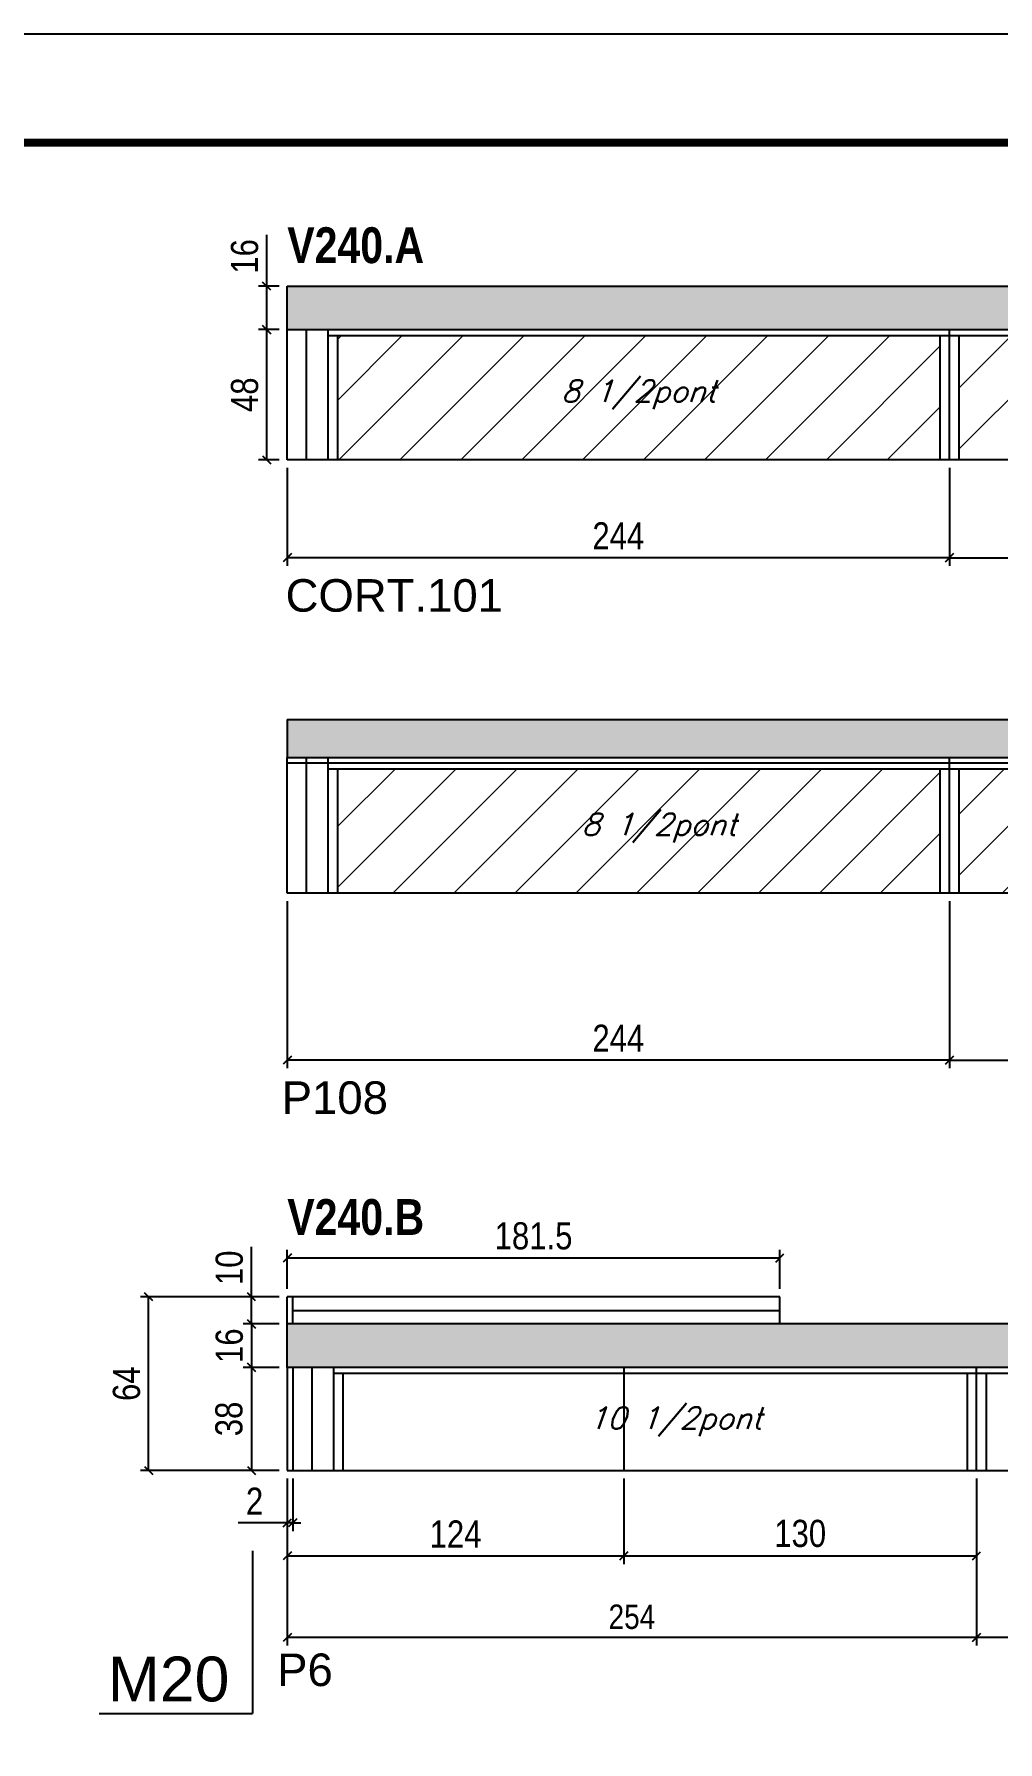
# Model space of a CAD drawing. Extents: x 2603 to 22413, y 1253 to 30260.
# Drawn here: x 4550 to 4905, y 14308 to 14938 of the extents above; entities that cross this region are included whole.
import ezdxf

# ---------------------------------------------------------------- set-up
doc = ezdxf.new("R2010")
doc.units = 0
doc.linetypes.add('DASHED', pattern=[0.75, 0.5, -0.25])
for name, color, linetype in [('5', 5, 'Continuous'), ('COTA', 241, 'Continuous'), ('NOMENCLATURA', 7, 'Continuous'), ('Painéis', 200, 'Continuous'), ('SARR_2.2x10', 60, 'Continuous'), ('SARR_2.2x7', 40, 'Continuous'), ('SARR_3.5x7', 81, 'Continuous'), ('texto', 7, 'Continuous')]:
    doc.layers.add(name, color=color, linetype=linetype)
for name, color, linetype, lineweight in [('Folhas', 255, 'Continuous', 9), ('Hachura', 251, 'Continuous', 9), ('SARRAFO DE PRESSAO', 251, 'DASHED', 9)]:
    doc.layers.add(name, color=color, linetype=linetype, lineweight=lineweight)
doc.layers.add('Laje_Perimetro', color=7, linetype='Continuous', plot=False)
doc.styles.add('COTA TECNICA', font='techl___.ttf', dxfattribs={"height": 10})
doc.styles.add('COTA TECNICA-50', font='techl___.ttf', dxfattribs={"height": 9})
doc.styles.add('Romans', font='romans.shx')
doc.styles.get("Standard").update_dxf_attribs({"font": 'arial.ttf'})
doc.styles.add('TECNICA', font='techb___.ttf', dxfattribs={"height": 10})
doc.dimstyles.new('COTA PAINEL-50', dxfattribs={"dimtxt": 9, "dimasz": 3, "dimexe": 3, "dimexo": 3, "dimgap": 3, "dimtad": 1, "dimdec": 1, "dimzin": 12, "dimdsep": 46, "dimtxsty": 'COTA TECNICA-50', "dimblk1": 'OBLIQUE', "dimblk2": 'OBLIQUE', "dimsah": 1, "dimcen": 0.9, "dimclrd": 4, "dimclre": 4, "dimclrt": 240, "dimadec": 1, "dimazin": 3, "dimtfac": 1, "dimtdec": 1, "dimtmove": 0, "dimatfit": 3, "dimfxl": 1, "dimtolj": 1, "dimtzin": 12, "dimarcsym": 0})
doc.dimstyles.new('PAINEL', dxfattribs={"dimtxt": 10, "dimasz": 3, "dimexe": 3, "dimexo": 3, "dimgap": 3, "dimtad": 1, "dimdec": 1, "dimzin": 12, "dimdsep": 46, "dimtxsty": 'COTA TECNICA', "dimblk1": 'OBLIQUE', "dimblk2": 'OBLIQUE', "dimsah": 1, "dimcen": 0.9, "dimclrd": 4, "dimclre": 4, "dimclrt": 240, "dimadec": 1, "dimazin": 3, "dimtfac": 1, "dimtdec": 1, "dimtmove": 0, "dimatfit": 3, "dimfxl": 1, "dimtolj": 1, "dimtzin": 12, "dimarcsym": 0})
pattern_1 = [(45, (-126418.031, -5371.03), (-11.2253202, 11.2253202), [])]

# ---------------------------------------------------------------- blocks, each defined once
blk = doc.blocks.new('9999999999')
at = {"layer": 'Folhas'}
blk.add_lwpolyline([(98138.98, 34190.21), (99623.98, 34190.21), (99623.98, 35240.21), (98138.98, 35240.21)], close=True, dxfattribs=at)
at = {"layer": 'Folhas', "color": 30, "const_width": 3}
blk.add_lwpolyline([(98213.98, 34230.21), (99583.98, 34230.21), (99583.98, 35200.21), (98213.98, 35200.21)], close=True, dxfattribs=at)
blk = doc.blocks.new('_Oblique')
at = {"color": 0, "linetype": 'ByBlock', "lineweight": -2}
blk.add_line((-0.5, -0.5), (0.5, 0.5), dxfattribs=at)
blk = doc.blocks.new('*D1895')
at = {"layer": 'COTA', "color": 4, "linetype": 'ByBlock', "lineweight": -2, "transparency": 16777216}
for p, q in [((4643.34, 14777.76), (4643.34, 14741.67)), ((4887.34, 14777.76), (4887.34, 14741.67)), ((4887.34, 14744.67), (4643.34, 14744.67))]:
    blk.add_line(p, q, dxfattribs=at)
at = {"layer": 'Defpoints', "color": 0, "linetype": 'ByBlock', "transparency": 16777216}
for p in [(4643.34, 14780.76), (4887.34, 14780.76), (4643.34, 14744.67)]:
    blk.add_point(p, dxfattribs=at)
at = {"layer": 'COTA', "color": 4, "linetype": 'ByBlock', "lineweight": -2, "transparency": 16777216, "xscale": 3, "yscale": 3, "zscale": 3, "rotation": 180}
blk.add_blockref('_Oblique', (4643.34, 14744.67), dxfattribs=at)
at = {"layer": 'COTA', "color": 4, "linetype": 'ByBlock', "lineweight": -2, "transparency": 16777216, "xscale": 3, "yscale": 3, "zscale": 3}
blk.add_blockref('_Oblique', (4887.34, 14744.67), dxfattribs=at)
at = {"layer": 'COTA', "color": 240, "linetype": 'ByBlock', "transparency": 16777216, "insert": (4765.34, 14752.74), "char_height": 10, "attachment_point": 5, "style": 'COTA TECNICA'}
blk.add_mtext('\\A1;244', dxfattribs=at)
blk = doc.blocks.new('*D1896')
at = {"layer": 'COTA', "color": 4, "linetype": 'ByBlock', "lineweight": -2, "transparency": 16777216}
for p, q in [((4887.34, 14777.76), (4887.34, 14741.67)), ((5030.84, 14777.76), (5030.84, 14741.67)), ((4887.34, 14744.67), (5030.84, 14744.67))]:
    blk.add_line(p, q, dxfattribs=at)
at = {"layer": 'Defpoints', "color": 0, "linetype": 'ByBlock', "transparency": 16777216}
for p in [(4887.34, 14780.76), (5030.84, 14780.76), (5030.84, 14744.67)]:
    blk.add_point(p, dxfattribs=at)
at = {"layer": 'COTA', "color": 4, "linetype": 'ByBlock', "lineweight": -2, "transparency": 16777216, "xscale": 3, "yscale": 3, "zscale": 3, "rotation": 180}
blk.add_blockref('_Oblique', (4887.34, 14744.67), dxfattribs=at)
at = {"layer": 'COTA', "color": 4, "linetype": 'ByBlock', "lineweight": -2, "transparency": 16777216, "xscale": 3, "yscale": 3, "zscale": 3}
blk.add_blockref('_Oblique', (5030.84, 14744.67), dxfattribs=at)
at = {"layer": 'COTA', "color": 240, "linetype": 'ByBlock', "transparency": 16777216, "insert": (4959.09, 14752.89), "char_height": 10, "attachment_point": 5, "style": 'COTA TECNICA'}
blk.add_mtext('\\A1;143.5', dxfattribs=at)
blk = doc.blocks.new('*D1897')
at = {"layer": 'COTA', "color": 4, "linetype": 'ByBlock', "lineweight": -2, "transparency": 16777216}
for p, q in [((4640.34, 14828.76), (4632.75, 14828.76)), ((4635.75, 14780.76), (4635.75, 14828.76)), ((4640.34, 14780.76), (4632.75, 14780.76))]:
    blk.add_line(p, q, dxfattribs=at)
at = {"layer": 'Defpoints', "color": 0, "linetype": 'ByBlock', "transparency": 16777216}
for p in [(4635.75, 14828.76), (4643.34, 14828.76), (4643.34, 14780.76)]:
    blk.add_point(p, dxfattribs=at)
at = {"layer": 'COTA', "color": 4, "linetype": 'ByBlock', "lineweight": -2, "transparency": 16777216, "xscale": 3, "yscale": 3, "zscale": 3}
for p, rotation in [((4635.75, 14828.76), 90), ((4635.75, 14780.76), 270)]:
    blk.add_blockref('_Oblique', p, dxfattribs=dict(at, rotation=rotation))
at = {"layer": 'COTA', "color": 240, "linetype": 'ByBlock', "transparency": 16777216, "insert": (4627.65, 14804.76), "char_height": 10, "attachment_point": 5, "rotation": 90, "style": 'COTA TECNICA'}
blk.add_mtext('\\A1;48', dxfattribs=at)
blk = doc.blocks.new('*D1898')
at = {"layer": 'COTA', "color": 4, "linetype": 'ByBlock', "lineweight": -2, "transparency": 16777216}
for p, q in [((4635.75, 14844.76), (4635.75, 14863.77)), ((4640.34, 14844.76), (4632.75, 14844.76)), ((4635.75, 14828.76), (4635.75, 14844.76)), ((4640.34, 14828.76), (4632.75, 14828.76))]:
    blk.add_line(p, q, dxfattribs=at)
at = {"layer": 'Defpoints', "color": 0, "linetype": 'ByBlock', "transparency": 16777216}
for p in [(4635.75, 14844.76), (4643.34, 14844.76), (4643.34, 14828.76)]:
    blk.add_point(p, dxfattribs=at)
at = {"layer": 'COTA', "color": 4, "linetype": 'ByBlock', "lineweight": -2, "transparency": 16777216, "xscale": 3, "yscale": 3, "zscale": 3}
for p, rotation in [((4635.75, 14844.76), 90), ((4635.75, 14828.76), 270)]:
    blk.add_blockref('_Oblique', p, dxfattribs=dict(at, rotation=rotation))
at = {"layer": 'COTA', "color": 240, "linetype": 'ByBlock', "transparency": 16777216, "insert": (4627.65, 14855.76), "char_height": 10, "attachment_point": 5, "rotation": 90, "style": 'COTA TECNICA'}
blk.add_mtext('\\A1;16', dxfattribs=at)
blk = doc.blocks.new('*D333')
at = {"layer": 'COTA', "color": 4, "linetype": 'ByBlock', "lineweight": -2, "transparency": 16777216}
for p, q in [((4887.34, 14618.05), (4887.34, 14556.46)), ((5131.34, 14618.05), (5131.34, 14556.46)), ((4887.34, 14559.46), (5131.34, 14559.46))]:
    blk.add_line(p, q, dxfattribs=at)
at = {"layer": 'Defpoints', "color": 0, "linetype": 'ByBlock', "transparency": 16777216}
for p in [(4887.34, 14621.05), (5131.34, 14621.05), (5131.34, 14559.46)]:
    blk.add_point(p, dxfattribs=at)
at = {"layer": 'COTA', "color": 4, "linetype": 'ByBlock', "lineweight": -2, "transparency": 16777216, "xscale": 3, "yscale": 3, "zscale": 3, "rotation": 180}
blk.add_blockref('_Oblique', (4887.34, 14559.46), dxfattribs=at)
at = {"layer": 'COTA', "color": 4, "linetype": 'ByBlock', "lineweight": -2, "transparency": 16777216, "xscale": 3, "yscale": 3, "zscale": 3}
blk.add_blockref('_Oblique', (5131.34, 14559.46), dxfattribs=at)
at = {"layer": 'COTA', "color": 240, "linetype": 'ByBlock', "transparency": 16777216, "insert": (5009.34, 14567.03), "char_height": 9, "attachment_point": 5, "style": 'COTA TECNICA-50'}
blk.add_mtext('\\A1;244', dxfattribs=at)
blk = doc.blocks.new('*D1749')
at = {"layer": 'COTA', "color": 4, "linetype": 'ByBlock', "lineweight": -2, "transparency": 16777216}
for p, q in [((4643.34, 14618.05), (4643.34, 14556.46)), ((4887.34, 14618.05), (4887.34, 14556.46)), ((4887.34, 14559.46), (4643.34, 14559.46))]:
    blk.add_line(p, q, dxfattribs=at)
at = {"layer": 'Defpoints', "color": 0, "linetype": 'ByBlock', "transparency": 16777216}
for p in [(4643.34, 14621.05), (4887.34, 14621.05), (4643.34, 14559.46)]:
    blk.add_point(p, dxfattribs=at)
at = {"layer": 'COTA', "color": 4, "linetype": 'ByBlock', "lineweight": -2, "transparency": 16777216, "xscale": 3, "yscale": 3, "zscale": 3, "rotation": 180}
blk.add_blockref('_Oblique', (4643.34, 14559.46), dxfattribs=at)
at = {"layer": 'COTA', "color": 4, "linetype": 'ByBlock', "lineweight": -2, "transparency": 16777216, "xscale": 3, "yscale": 3, "zscale": 3}
blk.add_blockref('_Oblique', (4887.34, 14559.46), dxfattribs=at)
at = {"layer": 'COTA', "color": 240, "linetype": 'ByBlock', "transparency": 16777216, "insert": (4765.34, 14567.53), "char_height": 10, "attachment_point": 5, "style": 'COTA TECNICA'}
blk.add_mtext('\\A1;244', dxfattribs=at)
blk = doc.blocks.new('*D340')
at = {"layer": 'COTA', "color": 4, "linetype": 'ByBlock', "lineweight": -2, "transparency": 16777216}
for p, q in [((4897.34, 14405.17), (4897.34, 14343.58)), ((5141.34, 14405.17), (5141.34, 14343.58)), ((5141.34, 14346.58), (4897.34, 14346.58))]:
    blk.add_line(p, q, dxfattribs=at)
at = {"layer": 'Defpoints', "color": 0, "linetype": 'ByBlock', "transparency": 16777216}
for p in [(4897.34, 14408.17), (5141.34, 14408.17), (4897.34, 14346.58)]:
    blk.add_point(p, dxfattribs=at)
at = {"layer": 'COTA', "color": 4, "linetype": 'ByBlock', "lineweight": -2, "transparency": 16777216, "xscale": 3, "yscale": 3, "zscale": 3, "rotation": 180}
blk.add_blockref('_Oblique', (4897.34, 14346.58), dxfattribs=at)
at = {"layer": 'COTA', "color": 4, "linetype": 'ByBlock', "lineweight": -2, "transparency": 16777216, "xscale": 3, "yscale": 3, "zscale": 3}
blk.add_blockref('_Oblique', (5141.34, 14346.58), dxfattribs=at)
at = {"layer": 'COTA', "color": 240, "linetype": 'ByBlock', "transparency": 16777216, "insert": (5019.34, 14354.14), "char_height": 9, "attachment_point": 5, "style": 'COTA TECNICA-50'}
blk.add_mtext('\\A1;244', dxfattribs=at)
blk = doc.blocks.new('*D1831')
at = {"layer": 'COTA', "color": 4, "linetype": 'ByBlock', "lineweight": -2, "transparency": 16777216}
for p, q in [((4643.34, 14405.17), (4643.34, 14343.58)), ((4897.34, 14405.17), (4897.34, 14343.58)), ((4897.34, 14346.58), (4643.34, 14346.58))]:
    blk.add_line(p, q, dxfattribs=at)
at = {"layer": 'Defpoints', "color": 0, "linetype": 'ByBlock', "transparency": 16777216}
for p in [(4643.34, 14408.17), (4897.34, 14408.17), (4643.34, 14346.58)]:
    blk.add_point(p, dxfattribs=at)
at = {"layer": 'COTA', "color": 4, "linetype": 'ByBlock', "lineweight": -2, "transparency": 16777216, "xscale": 3, "yscale": 3, "zscale": 3, "rotation": 180}
blk.add_blockref('_Oblique', (4643.34, 14346.58), dxfattribs=at)
at = {"layer": 'COTA', "color": 4, "linetype": 'ByBlock', "lineweight": -2, "transparency": 16777216, "xscale": 3, "yscale": 3, "zscale": 3}
blk.add_blockref('_Oblique', (4897.34, 14346.58), dxfattribs=at)
at = {"layer": 'COTA', "color": 240, "linetype": 'ByBlock', "transparency": 16777216, "insert": (4770.34, 14354.18), "char_height": 9, "attachment_point": 5, "style": 'COTA TECNICA-50'}
blk.add_mtext('\\A1;254', dxfattribs=at)
blk = doc.blocks.new('*D1833')
at = {"layer": 'COTA', "color": 4, "linetype": 'ByBlock', "lineweight": -2, "transparency": 16777216}
for p, q in [((4643.34, 14405.17), (4643.34, 14373.68)), ((4767.36, 14405.17), (4767.36, 14373.68)), ((4643.34, 14376.68), (4767.36, 14376.68))]:
    blk.add_line(p, q, dxfattribs=at)
at = {"layer": 'Defpoints', "color": 0, "linetype": 'ByBlock', "transparency": 16777216}
for p in [(4643.34, 14408.17), (4767.36, 14408.17), (4767.36, 14376.68)]:
    blk.add_point(p, dxfattribs=at)
at = {"layer": 'COTA', "color": 4, "linetype": 'ByBlock', "lineweight": -2, "transparency": 16777216, "xscale": 3, "yscale": 3, "zscale": 3, "rotation": 180}
blk.add_blockref('_Oblique', (4643.34, 14376.68), dxfattribs=at)
at = {"layer": 'COTA', "color": 4, "linetype": 'ByBlock', "lineweight": -2, "transparency": 16777216, "xscale": 3, "yscale": 3, "zscale": 3}
blk.add_blockref('_Oblique', (4767.36, 14376.68), dxfattribs=at)
at = {"layer": 'COTA', "color": 240, "linetype": 'ByBlock', "transparency": 16777216, "insert": (4705.35, 14384.75), "char_height": 10, "attachment_point": 5, "style": 'COTA TECNICA'}
blk.add_mtext('\\A1;124', dxfattribs=at)
blk = doc.blocks.new('*D1834')
at = {"layer": 'COTA', "color": 4, "linetype": 'ByBlock', "lineweight": -2, "transparency": 16777216}
for p, q in [((4767.36, 14405.17), (4767.36, 14373.68)), ((4897.34, 14405.17), (4897.34, 14373.68)), ((4767.36, 14376.68), (4897.34, 14376.68))]:
    blk.add_line(p, q, dxfattribs=at)
at = {"layer": 'Defpoints', "color": 0, "linetype": 'ByBlock', "transparency": 16777216}
for p in [(4767.36, 14408.17), (4897.34, 14408.17), (4897.34, 14376.68)]:
    blk.add_point(p, dxfattribs=at)
at = {"layer": 'COTA', "color": 4, "linetype": 'ByBlock', "lineweight": -2, "transparency": 16777216, "xscale": 3, "yscale": 3, "zscale": 3, "rotation": 180}
blk.add_blockref('_Oblique', (4767.36, 14376.68), dxfattribs=at)
at = {"layer": 'COTA', "color": 4, "linetype": 'ByBlock', "lineweight": -2, "transparency": 16777216, "xscale": 3, "yscale": 3, "zscale": 3}
blk.add_blockref('_Oblique', (4897.34, 14376.68), dxfattribs=at)
at = {"layer": 'COTA', "color": 240, "linetype": 'ByBlock', "transparency": 16777216, "insert": (4832.35, 14384.9), "char_height": 10, "attachment_point": 5, "style": 'COTA TECNICA'}
blk.add_mtext('\\A1;130', dxfattribs=at)
blk = doc.blocks.new('*D1835')
at = {"layer": 'COTA', "color": 4, "linetype": 'ByBlock', "lineweight": -2, "transparency": 16777216}
for p, q in [((4643.34, 14405.17), (4643.34, 14385.84)), ((4645.34, 14405.17), (4645.34, 14385.84)), ((4643.34, 14388.84), (4625.22, 14388.84)), ((4645.34, 14388.84), (4643.34, 14388.84)), ((4645.34, 14388.84), (4648.34, 14388.84))]:
    blk.add_line(p, q, dxfattribs=at)
at = {"layer": 'Defpoints', "color": 0, "linetype": 'ByBlock', "transparency": 16777216}
for p in [(4643.34, 14408.17), (4645.34, 14408.17), (4643.34, 14388.84)]:
    blk.add_point(p, dxfattribs=at)
at = {"layer": 'COTA', "color": 4, "linetype": 'ByBlock', "lineweight": -2, "transparency": 16777216, "xscale": 3, "yscale": 3, "zscale": 3}
blk.add_blockref('_Oblique', (4643.34, 14388.84), dxfattribs=at)
at = {"layer": 'COTA', "color": 4, "linetype": 'ByBlock', "lineweight": -2, "transparency": 16777216, "xscale": 3, "yscale": 3, "zscale": 3, "rotation": 180}
blk.add_blockref('_Oblique', (4645.34, 14388.84), dxfattribs=at)
at = {"layer": 'COTA', "color": 240, "linetype": 'ByBlock', "transparency": 16777216, "insert": (4631.28, 14396.84), "char_height": 10, "attachment_point": 5, "style": 'COTA TECNICA'}
blk.add_mtext('\\A1;2', dxfattribs=at)
blk = doc.blocks.new('*D1871')
at = {"layer": 'COTA', "color": 4, "linetype": 'ByBlock', "lineweight": -2, "transparency": 16777216}
for p, q in [((4643.34, 14475.17), (4643.34, 14489.48)), ((4824.84, 14475.17), (4824.84, 14489.48)), ((4824.84, 14486.48), (4643.34, 14486.48))]:
    blk.add_line(p, q, dxfattribs=at)
at = {"layer": 'Defpoints', "color": 0, "linetype": 'ByBlock', "transparency": 16777216}
for p in [(4643.34, 14486.48), (4643.34, 14472.17), (4824.84, 14472.17)]:
    blk.add_point(p, dxfattribs=at)
at = {"layer": 'COTA', "color": 4, "linetype": 'ByBlock', "lineweight": -2, "transparency": 16777216, "xscale": 3, "yscale": 3, "zscale": 3, "rotation": 180}
blk.add_blockref('_Oblique', (4643.34, 14486.48), dxfattribs=at)
at = {"layer": 'COTA', "color": 4, "linetype": 'ByBlock', "lineweight": -2, "transparency": 16777216, "xscale": 3, "yscale": 3, "zscale": 3}
blk.add_blockref('_Oblique', (4824.84, 14486.48), dxfattribs=at)
at = {"layer": 'COTA', "color": 240, "linetype": 'ByBlock', "transparency": 16777216, "insert": (4734.09, 14494.61), "char_height": 10, "attachment_point": 5, "style": 'COTA TECNICA'}
blk.add_mtext('\\A1;181.5', dxfattribs=at)
blk = doc.blocks.new('*D1872')
at = {"layer": 'COTA', "color": 4, "linetype": 'ByBlock', "lineweight": -2, "transparency": 16777216}
for p, q in [((4640.34, 14446.17), (4627.12, 14446.17)), ((4630.12, 14446.17), (4630.12, 14408.17)), ((4640.34, 14408.17), (4627.12, 14408.17))]:
    blk.add_line(p, q, dxfattribs=at)
at = {"layer": 'Defpoints', "color": 0, "linetype": 'ByBlock', "transparency": 16777216}
for p in [(4643.34, 14446.17), (4630.12, 14408.17), (4643.34, 14408.17)]:
    blk.add_point(p, dxfattribs=at)
at = {"layer": 'COTA', "color": 4, "linetype": 'ByBlock', "lineweight": -2, "transparency": 16777216, "xscale": 3, "yscale": 3, "zscale": 3}
for p, rotation in [((4630.12, 14446.17), 90), ((4630.12, 14408.17), 270)]:
    blk.add_blockref('_Oblique', p, dxfattribs=dict(at, rotation=rotation))
at = {"layer": 'COTA', "color": 240, "linetype": 'ByBlock', "transparency": 16777216, "insert": (4621.88, 14427.17), "char_height": 10, "attachment_point": 5, "rotation": 90, "style": 'COTA TECNICA'}
blk.add_mtext('\\A1;38', dxfattribs=at)
blk = doc.blocks.new('*D1873')
at = {"layer": 'COTA', "color": 4, "linetype": 'ByBlock', "lineweight": -2, "transparency": 16777216}
for p, q in [((4640.34, 14462.17), (4627.12, 14462.17)), ((4630.12, 14462.17), (4630.12, 14446.17)), ((4640.34, 14446.17), (4627.12, 14446.17))]:
    blk.add_line(p, q, dxfattribs=at)
at = {"layer": 'Defpoints', "color": 0, "linetype": 'ByBlock', "transparency": 16777216}
for p in [(4643.34, 14462.17), (4630.12, 14446.17), (4643.34, 14446.17)]:
    blk.add_point(p, dxfattribs=at)
at = {"layer": 'COTA', "color": 4, "linetype": 'ByBlock', "lineweight": -2, "transparency": 16777216, "xscale": 3, "yscale": 3, "zscale": 3}
for p, rotation in [((4630.12, 14462.17), 90), ((4630.12, 14446.17), 270)]:
    blk.add_blockref('_Oblique', p, dxfattribs=dict(at, rotation=rotation))
at = {"layer": 'COTA', "color": 240, "linetype": 'ByBlock', "transparency": 16777216, "insert": (4622.02, 14454.17), "char_height": 10, "attachment_point": 5, "rotation": 90, "style": 'COTA TECNICA'}
blk.add_mtext('\\A1;16', dxfattribs=at)
blk = doc.blocks.new('*D347')
at = {"layer": 'COTA', "color": 4, "linetype": 'ByBlock', "lineweight": -2, "transparency": 16777216}
for p, q in [((4630.12, 14472.17), (4630.12, 14490.6)), ((4640.34, 14472.17), (4627.12, 14472.17)), ((4630.12, 14462.17), (4630.12, 14472.17)), ((4640.34, 14462.17), (4627.12, 14462.17))]:
    blk.add_line(p, q, dxfattribs=at)
at = {"layer": 'Defpoints', "color": 0, "linetype": 'ByBlock', "transparency": 16777216}
for p in [(4630.12, 14472.17), (4643.34, 14472.17), (4643.34, 14462.17)]:
    blk.add_point(p, dxfattribs=at)
at = {"layer": 'COTA', "color": 4, "linetype": 'ByBlock', "lineweight": -2, "transparency": 16777216, "xscale": 3, "yscale": 3, "zscale": 3}
for p, rotation in [((4630.12, 14472.17), 90), ((4630.12, 14462.17), 270)]:
    blk.add_blockref('_Oblique', p, dxfattribs=dict(at, rotation=rotation))
at = {"layer": 'COTA', "color": 240, "linetype": 'ByBlock', "transparency": 16777216, "insert": (4622.02, 14482.88), "char_height": 10, "attachment_point": 5, "rotation": 90, "style": 'COTA TECNICA'}
blk.add_mtext('\\A1;10', dxfattribs=at)
blk = doc.blocks.new('*D1874')
at = {"layer": 'COTA', "color": 4, "linetype": 'ByBlock', "lineweight": -2, "transparency": 16777216}
for p, q in [((4640.34, 14472.17), (4589.24, 14472.17)), ((4592.24, 14408.17), (4592.24, 14472.17)), ((4640.34, 14408.17), (4589.24, 14408.17))]:
    blk.add_line(p, q, dxfattribs=at)
at = {"layer": 'Defpoints', "color": 0, "linetype": 'ByBlock', "transparency": 16777216}
for p in [(4592.24, 14472.17), (4643.34, 14472.17), (4643.34, 14408.17)]:
    blk.add_point(p, dxfattribs=at)
at = {"layer": 'COTA', "color": 4, "linetype": 'ByBlock', "lineweight": -2, "transparency": 16777216, "xscale": 3, "yscale": 3, "zscale": 3}
for p, rotation in [((4592.24, 14472.17), 90), ((4592.24, 14408.17), 270)]:
    blk.add_blockref('_Oblique', p, dxfattribs=dict(at, rotation=rotation))
at = {"layer": 'COTA', "color": 240, "linetype": 'ByBlock', "transparency": 16777216, "insert": (4584.14, 14440.17), "char_height": 10, "attachment_point": 5, "rotation": 90, "style": 'COTA TECNICA'}
blk.add_mtext('\\A1;64', dxfattribs=at)

msp = doc.modelspace()

# ---------------------------------------------------------------- hatches: boundary and pattern name
at = {"layer": 'COTA', "linetype": 'ByBlock'}
h = msp.add_hatch(dxfattribs=at)
h.set_pattern_fill('AR-CONC', color=256, scale=0.03)
h.set_pattern_definition([(50, (-129307.1966, -6502.4523), (5.46554007, -0.47817257), [0.5715, -6.2865]), (355, (-129307.1966, -6502.4523), (-1.05730264, 5.73170536), [0.4572, -5.02921753]), (100.4514447, (-129306.741, -6502.492), (4.40823741, 5.25353256), [0.48570026, -5.34270734]), (46.1842, (-129307.1966, -6500.928), (8.13237123, -1.26126984), [0.85725, -9.42975]), (96.6355576, (-129306.519, -6501.0334), (7.122124, 7.42278374), [0.7285507, -8.01406824]), (351.184151, (-129307.1966, -6500.928), (7.122124, 7.42278374), [0.685799, -7.54379196]), (21, (-129306.4346, -6501.3093), (4.54843174, -3.06795595), [0.5715, -6.2865]), (326, (-129306.4346, -6501.3093), (1.85406085, 5.52563898), [0.4572, -5.0292]), (71.451445, (-129306.0555, -6501.565), (6.40249258, 2.45768307), [0.48570026, -5.34269813]), (37.5, (-129307.1966, -6502.4523), (0.092658098, 2.536651166), [0, -4.96824, 0, -5.1054, 0, -5.04825]), (7.5, (-129307.1966, -6502.4523), (2.004589875, 3.005417245), [0, -2.91084, 0, -4.85394, 0, -1.92405]), (327.5, (-129308.8958, -6502.4523), (4.067717855, -0.17186232), [0, -1.905, 0, -5.9436, 0, -7.8867]), (317.5, (-129309.6578, -6502.4523), (4.44387544, 0.76279473), [0, -2.4765, 0, -3.94716, 0, -5.6007])])
h.paths.add_polyline_path([(4643.34, 14844.76), (4643.34, 14828.76), (5030.84, 14828.76), (5030.84, 14780.76), (5060.84, 14780.76), (5060.84, 14830.76), (5500.84, 14830.76), (5500.84, 14844.76)])
h = msp.add_hatch(dxfattribs=at)
h.set_pattern_fill('AR-CONC', color=256, scale=0.03)
h.set_pattern_definition([(50, (-126083.1287, -6173.5686), (5.46554007, -0.47817257), [0.5715, -6.2865]), (355, (-126083.1287, -6173.5686), (-1.05730264, 5.73170536), [0.4572, -5.02921753]), (100.4514447, (-126082.673, -6173.6084), (4.40823741, 5.25353256), [0.48570026, -5.34270734]), (46.1842, (-126083.129, -6172.0446), (8.13237123, -1.26126984), [0.85725, -9.42975]), (96.6355576, (-126082.451, -6172.15), (7.122124, 7.42278374), [0.7285507, -8.01406824]), (351.184151, (-126083.129, -6172.0446), (7.122124, 7.42278374), [0.685799, -7.54379196]), (21, (-126082.3667, -6172.4256), (4.54843174, -3.06795595), [0.5715, -6.2865]), (326, (-126082.3667, -6172.4256), (1.85406085, 5.52563898), [0.4572, -5.0292]), (71.451445, (-126081.9876, -6172.681), (6.40249258, 2.45768307), [0.48570026, -5.34269813]), (37.5, (-126083.1287, -6173.5686), (0.092658098, 2.536651166), [0, -4.96824, 0, -5.1054, 0, -5.04825]), (7.5, (-126083.1287, -6173.5686), (2.004589875, 3.005417245), [0, -2.91084, 0, -4.85394, 0, -1.92405]), (327.5, (-126084.828, -6173.5686), (4.067717855, -0.17186232), [0, -1.905, 0, -5.9436, 0, -7.8867]), (317.5, (-126085.59, -6173.5686), (4.44387544, 0.76279473), [0, -2.4765, 0, -3.94716, 0, -5.6007])])
h.paths.add_polyline_path([(4643.34, 14685.05), (4643.34, 14671.05), (5385.34, 14671.05), (5385.34, 14685.05)])
h = msp.add_hatch(dxfattribs=at)
h.set_pattern_fill('AR-CONC', color=256, scale=0.03)
h.set_pattern_definition([(50, (-126083.1287, -6396.453), (5.46554007, -0.47817257), [0.5715, -6.2865]), (355, (-126083.1287, -6396.453), (-1.05730264, 5.73170536), [0.4572, -5.02921753]), (100.4514447, (-126082.673, -6396.493), (4.40823741, 5.25353256), [0.48570026, -5.34270734]), (46.1842, (-126083.129, -6394.929), (8.13237123, -1.26126984), [0.85725, -9.42975]), (96.6355576, (-126082.451, -6395.034), (7.122124, 7.42278374), [0.7285507, -8.01406824]), (351.184151, (-126083.129, -6394.929), (7.122124, 7.42278374), [0.685799, -7.54379196]), (21, (-126082.3667, -6395.31), (4.54843174, -3.06795595), [0.5715, -6.2865]), (326, (-126082.3667, -6395.31), (1.85406085, 5.52563898), [0.4572, -5.0292]), (71.451445, (-126081.9876, -6395.566), (6.40249258, 2.45768307), [0.48570026, -5.34269813]), (37.5, (-126083.1287, -6396.453), (0.092658098, 2.536651166), [0, -4.96824, 0, -5.1054, 0, -5.04825]), (7.5, (-126083.1287, -6396.453), (2.004589875, 3.005417245), [0, -2.91084, 0, -4.85394, 0, -1.92405]), (327.5, (-126084.828, -6396.453), (4.067717855, -0.17186232), [0, -1.905, 0, -5.9436, 0, -7.8867]), (317.5, (-126085.59, -6396.453), (4.44387544, 0.76279473), [0, -2.4765, 0, -3.94716, 0, -5.6007])])
h.paths.add_polyline_path([(4643.34, 14462.17), (4643.34, 14446.17), (5385.34, 14446.17), (5385.34, 14462.17)])
at = {"layer": 'Hachura', "linetype": 'ByBlock'}
h = msp.add_hatch(dxfattribs=at)
h.set_pattern_fill('ANSI31', color=256, scale=5)
h.set_pattern_definition(pattern_1)
h.paths.add_polyline_path([(4883.84, 14780.76), (4883.84, 14826.56), (4661.84, 14826.56), (4661.84, 14780.76)])
h.paths.add_polyline_path([(4986.34, 14780.76), (4986.34, 14826.56), (4890.84, 14826.56), (4890.84, 14780.76)])
h = msp.add_hatch(dxfattribs=at)
h.set_pattern_fill('ANSI31', color=256, scale=5)
h.set_pattern_definition(pattern_1)
h.paths.add_polyline_path([(4883.84, 14621.05), (4883.84, 14666.85), (4661.84, 14666.85), (4661.84, 14621.05)])
h.paths.add_polyline_path([(5127.84, 14621.05), (5127.84, 14666.85), (4890.84, 14666.85), (4890.84, 14621.05)])
h.paths.add_polyline_path([(5134.84, 14621.05), (5261.31, 14621.05), (5261.31, 14666.85), (5134.84, 14666.85)])
h.paths.add_polyline_path([(5364.84, 14621.05), (5364.84, 14666.85), (5261.31, 14666.85), (5261.31, 14621.05)])

# ---------------------------------------------------------------- linework, layer by layer
at = {"layer": 'COTA', "linetype": 'ByBlock'}
for p, q in [((4643.34, 14828.76), (4643.34, 14844.76)), ((4643.34, 14844.76), (5500.84, 14844.76)), ((4643.34, 14685.05), (4643.34, 14671.05)), ((4643.34, 14685.05), (5385.34, 14685.05)), ((4643.34, 14446.17), (4643.34, 14462.17)), ((5385.34, 14462.17), (4824.84, 14462.17))]:
    msp.add_line(p, q, dxfattribs=at)
at = {"layer": 'Laje_Perimetro'}
msp.add_lwpolyline([(5672.97, 14937.7), (4187.97, 14937.7), (4187.97, 13887.7), (5672.97, 13887.7)], close=True, dxfattribs=at)
at = {"layer": 'NOMENCLATURA', "linetype": 'Continuous'}
for p in [(4630.48, 14378.5), (4574.07, 14318.61)]:
    msp.add_line(p, (4630.48, 14318.61), dxfattribs=at)
at = {"layer": 'Painéis', "linetype": 'Continuous'}
for p, q in [((4643.34, 14780.76), (4643.34, 14828.76)), ((4643.34, 14828.76), (5030.84, 14828.76)), ((4887.34, 14780.76), (4887.34, 14828.76)), ((5030.84, 14780.76), (4643.34, 14780.76)), ((4643.34, 14621.05), (4643.34, 14671.05)), ((4643.34, 14671.05), (5385.34, 14671.05)), ((4887.34, 14621.05), (4887.34, 14671.05)), ((4643.34, 14669.05), (5385.34, 14669.05)), ((5385.34, 14621.05), (4643.34, 14621.05)), ((4824.84, 14472.17), (4643.34, 14472.17)), ((4643.34, 14462.17), (4643.34, 14472.17)), ((4645.34, 14462.17), (4645.34, 14472.17)), ((4824.84, 14462.17), (4824.84, 14472.17)), ((4824.84, 14462.17), (4643.34, 14462.17)), ((5385.34, 14446.17), (4643.34, 14446.17)), ((4643.34, 14446.17), (4643.34, 14408.17)), ((4645.34, 14446.17), (4645.34, 14408.17)), ((4767.36, 14446.17), (4767.36, 14408.17)), ((4897.34, 14408.17), (4897.34, 14446.17)), ((4643.34, 14408.17), (5385.34, 14408.17))]:
    msp.add_line(p, q, dxfattribs=at)
at = {"layer": 'SARR_2.2x10', "linetype": 'ByBlock'}
msp.add_line((4645.34, 14467.17), (4824.84, 14467.17), dxfattribs=at)
at = {"layer": 'SARR_2.2x7', "linetype": 'Continuous'}
for p, q in [((4650.34, 14828.76), (4650.34, 14780.76)), ((4658.34, 14826.56), (4887.34, 14826.56)), ((4887.34, 14826.56), (4989.84, 14826.56)), ((4650.34, 14671.05), (4650.34, 14621.05)), ((4658.34, 14666.85), (4887.34, 14666.85)), ((4887.34, 14666.85), (5131.34, 14666.85)), ((4652.34, 14446.17), (4652.34, 14408.17)), ((4897.34, 14443.97), (4660.34, 14443.97)), ((5141.34, 14443.97), (4897.34, 14443.97))]:
    msp.add_line(p, q, dxfattribs=at)
at = {"layer": 'SARR_3.5x7'}
for p, q in [((4658.34, 14828.76), (4658.34, 14780.76)), ((4661.84, 14826.56), (4661.84, 14780.76)), ((4883.84, 14826.56), (4883.84, 14780.76)), ((4890.84, 14826.56), (4890.84, 14780.76)), ((4658.34, 14671.05), (4658.34, 14621.05)), ((4661.84, 14666.85), (4661.84, 14621.05)), ((4883.84, 14666.85), (4883.84, 14621.05)), ((4890.84, 14666.85), (4890.84, 14621.05)), ((4660.34, 14446.17), (4660.34, 14408.17)), ((4663.84, 14443.97), (4663.84, 14408.17)), ((4893.84, 14443.97), (4893.84, 14408.17)), ((4900.84, 14443.97), (4900.84, 14408.17))]:
    msp.add_line(p, q, dxfattribs=at)

# ---------------------------------------------------------------- block references
at = {"layer": 'SARRAFO DE PRESSAO', "color": 6, "linetype": 'ByBlock'}
msp.add_blockref('9999999999', (-93951.01, -20302.51), dxfattribs=at)

# ---------------------------------------------------------------- texts
at = {"layer": '5', "linetype": 'Continuous'}
for s, rotation, p in [('CORT.101', 359.99996, (4642.72, 14724.77)), ('P108', 0.00004, (4641.29, 14539.63)), ('P6', 359.99996, (4639.61, 14328.68))]:
    msp.add_text(s, height=12, rotation=rotation, dxfattribs=at).set_placement(p)
at = {"layer": 'NOMENCLATURA', "style": 'TECNICA'}
for s, p in [('V240.A', (4643.34, 14853.28)), ('V240.B', (4643.34, 14495))]:
    msp.add_text(s, height=13.2, dxfattribs=at).set_placement(p)
at = {"layer": 'NOMENCLATURA', "linetype": 'Continuous'}
msp.add_text('M20', height=16.5, dxfattribs=at).set_placement((4577.18, 14323.04))
at = {"layer": 'texto', "color": 2, "char_height": 8, "attachment_point": 5, "style": 'Romans'}
for s, insert in [('{\\Q19;\\C256;8 1/2pont}', (4772.84, 14804.76)), ('{\\Q19;\\C256;8 1/2pont}', (4780.34, 14645.05)), ('{\\Q19;\\C256;10 1/2pont}', (4786.34, 14426.17))]:
    msp.add_mtext(s, dxfattribs=dict(at, insert=insert))

# ---------------------------------------------------------------- dimensions: what is measured, and where the dimension line sits
at = {"layer": 'COTA', "linetype": 'ByBlock'}
for base, p1, p2, angle, picture, middle in [((4635.75, 14844.76), (4643.34, 14828.76), (4643.34, 14844.76), 90, '*D1898', (4627.65, 14855.76)), ((4635.75, 14828.76), (4643.34, 14780.76), (4643.34, 14828.76), 90, '*D1897', (4627.65, 14804.76)), ((4643.34, 14744.67), (4887.34, 14780.76), (4643.34, 14780.76), 180, '*D1895', (4765.34, 14752.74)), ((4643.34, 14559.46), (4887.34, 14621.05), (4643.34, 14621.05), 180, '*D1749', (4765.34, 14567.53)), ((4630.12, 14472.17), (4643.34, 14462.17), (4643.34, 14472.17), 90, '*D347', (4622.02, 14482.88)), ((4592.24, 14472.17), (4643.34, 14408.17), (4643.34, 14472.17), 90, '*D1874', (4584.14, 14440.17)), ((4630.12, 14408.17), (4643.34, 14446.17), (4643.34, 14408.17), 90, '*D1872', (4621.88, 14427.17)), ((4643.34, 14388.84), (4645.34, 14408.17), (4643.34, 14408.17), 180, '*D1835', (4631.28, 14396.84))]:
    dim = msp.add_linear_dim(base=base, p1=p1, p2=p2, angle=angle, dimstyle='PAINEL', dxfattribs=at)
    dim.commit()
    dim.dimension.update_dxf_attribs({"geometry": picture, "text_midpoint": middle})
for base, p1, p2, picture, middle in [((5030.84, 14744.67), (4887.34, 14780.76), (5030.84, 14780.76), '*D1896', (4959.09, 14752.89)), ((4643.34, 14486.48), (4824.84, 14472.17), (4643.34, 14472.17), '*D1871', (4734.09, 14494.61)), ((4767.36, 14376.68), (4643.34, 14408.17), (4767.36, 14408.17), '*D1833', (4705.35, 14384.75))]:
    dim = msp.add_linear_dim(base=base, p1=p1, p2=p2, dimstyle='PAINEL', dxfattribs=at)
    dim.commit()
    dim.dimension.update_dxf_attribs({"geometry": picture, "text_midpoint": middle})
for base, p1, p2, picture, middle in [((5131.34, 14559.46), (4887.34, 14621.05), (5131.34, 14621.05), '*D333', (5009.34, 14567.03)), ((4643.34, 14346.58), (4897.34, 14408.17), (4643.34, 14408.17), '*D1831', (4770.34, 14354.18))]:
    dim = msp.add_linear_dim(base=base, p1=p1, p2=p2, angle=180, dimstyle='COTA PAINEL-50', override={"dimarcsym": 1}, dxfattribs=at)
    dim.commit()
    dim.dimension.update_dxf_attribs({"geometry": picture, "text_midpoint": middle})
dim = msp.add_linear_dim(base=(4630.12, 14446.17), p1=(4643.34, 14462.17), p2=(4643.34, 14446.17), angle=90, dimstyle='PAINEL', dxfattribs=at)
dim.commit()
dim.dimension.update_dxf_attribs({"geometry": '*D1873', "text_midpoint": (4630.12, 14454.17), "dimtype": 160})
for base, p1, dimstyle, override, picture, middle in [((4897.34, 14376.68), (4767.36, 14408.17), 'PAINEL', {"dimtmove": 1}, '*D1834', (4832.35, 14384.9)), ((4897.34, 14346.58), (5141.34, 14408.17), 'COTA PAINEL-50', {"dimarcsym": 1}, '*D340', (5019.34, 14354.14))]:
    dim = msp.add_linear_dim(base=base, p1=p1, p2=(4897.34, 14408.17), dimstyle=dimstyle, override=override, dxfattribs=at)
    dim.commit()
    dim.dimension.update_dxf_attribs({"geometry": picture, "text_midpoint": middle})

doc.saveas('drawing.dxf')
